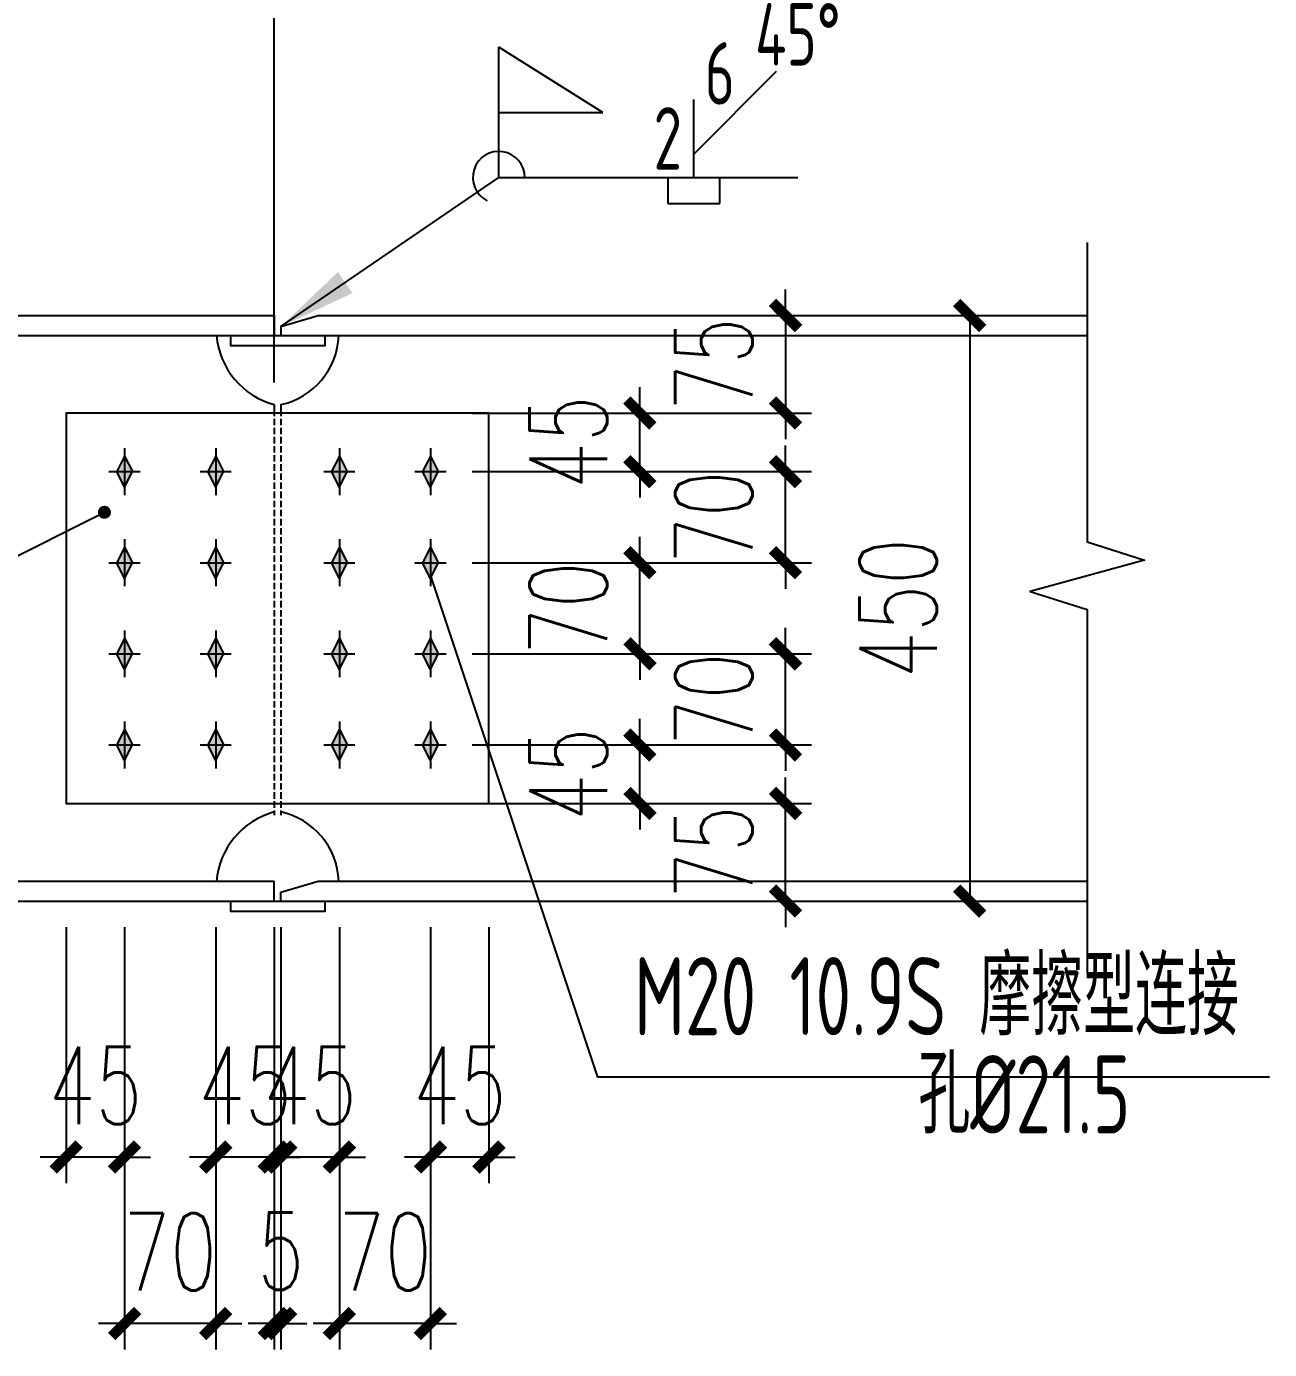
# Model space of a CAD drawing. Extents: x 177291 to 1288761, y 177638 to 322898.
# Drawn here: x 1250612 to 1255389, y 181944 to 187027 of the extents above; entities that cross this region are included whole.
import ezdxf
from ezdxf.enums import TextEntityAlignment as Align

# ---------------------------------------------------------------- set-up
doc = ezdxf.new("R2010")
doc.units = 0
doc.header["$LTSCALE"] = 1000
doc.linetypes.add('DASH', pattern=[0.35, 0.25, -0.1])
for name, color, linetype in [('AXIS', 3, 'Continuous'), ('BOLT', 251, 'Continuous'), ('GL', 150, 'Continuous'), ('GZ', 50, 'Continuous'), ('PZ', 202, 'Continuous'), ('TEXT', 7, 'Continuous'), ('WELD', 7, 'Continuous'), ('YCX', 90, 'Continuous')]:
    doc.layers.add(name, color=color, linetype=linetype)
doc.styles.add('_TCH_DIM_T3', font='SIMPLEX', dxfattribs={"width": 0.705882, "bigfont": 'GBCBIG'})
doc.styles.get("Standard").update_dxf_attribs({"font": 'gbenor.shx', "bigfont": 'gbcbig.shx'})
doc.styles.add('TSSD_Label', font='tssdeng.shx', dxfattribs={"width": 0.7, "bigfont": 'hztxt.shx'})
doc.styles.add('标准字体', font='tssdeng.shx', dxfattribs={"width": 0.7, "bigfont": 'tssdchn.shx'})
doc.dimstyles.new('TCH_100_5', dxfattribs={"dimtxt": 297.5, "dimasz": 100, "dimexe": 100, "dimexo": 100, "dimgap": 126.25, "dimtad": 1, "dimdec": 0, "dimlfac": 0.2, "dimzin": 0, "dimdsep": 46, "dimtxsty": '_TCH_DIM_T3', "dimblk": 'ARCHTICK', "dimcen": 0.09, "dimclrd": 126, "dimclre": 126, "dimclrt": 7, "dimazin": 2, "dimtfac": 1, "dimtdec": 0, "dimtix": 1, "dimtmove": 2, "dimatfit": 3, "dimfxl": 1, "dimtolj": 1, "dimtzin": 0, "dimarcsym": 0})
doc.dimstyles.new('TSSD_LEADER_STYLE_300.0', dxfattribs={"dimtxt": 0.18, "dimasz": 300, "dimexe": 0.18, "dimexo": 0.0625, "dimgap": 0.09, "dimtad": 0, "dimtih": 1, "dimtoh": 1, "dimdec": 4, "dimzin": 0, "dimdsep": 46, "dimtxsty": 'Standard', "dimcen": 0.09, "dimadec": 0, "dimazin": 0, "dimtfac": 1, "dimtdec": 4, "dimtofl": 0, "dimtmove": 0, "dimatfit": 3, "dimfxl": 1, "dimtolj": 1, "dimtzin": 0, "dimarcsym": 0})

# ---------------------------------------------------------------- blocks, each defined once
blk = doc.blocks.new('_WELD002')
at = {"color": 0, "linetype": 'ByBlock'}
for p, q in [((0.5, 1), (0, 1)), ((0.5, 0), (0.5, 1)), ((0, 0), (0.5, 0))]:
    blk.add_line(p, q, dxfattribs=at)
blk = doc.blocks.new('_WELD008')
at = {"color": 0, "linetype": 'ByBlock'}
for p, q in [((0, 0.3), (1.061, 1.361)), ((0, 0), (0, 1))]:
    blk.add_line(p, q, dxfattribs=at)
for tag, p in [('C', (1.286, 1.416)), ('B', (0.288, 0.856)), ('A', (-0.303, -0.009))]:
    blk.add_attdef(tag, text='', height=0.8, dxfattribs=at).set_placement(p, align=Align.CENTER)
blk = doc.blocks.new('_WELD001')
at = {"linetype": 'ByBlock'}
h = blk.add_hatch(color=0, dxfattribs=at)
h.paths.add_polyline_path([(0.8, 0.5), (0, 1), (0, 0.5)], flags=16)
edge = h.paths.add_edge_path()
edge.add_line((0.8, 0.5), (0, 1))
edge.add_line((0, 0.5), (0.8, 0.5))
edge.add_line((0, 0), (0, 1))
at = {"color": 0, "linetype": 'ByBlock'}
for p, q in [((0, 0), (0, 1)), ((0.8, 0.5), (0, 1)), ((0, 0.5), (0.8, 0.5))]:
    blk.add_line(p, q, dxfattribs=at)
blk = doc.blocks.new('_ArchTick')
at = {"color": 0, "linetype": 'ByBlock', "const_width": 0.4}
blk.add_lwpolyline([(-0.5, -0.5), (0.5, 0.5)], dxfattribs=at)
blk = doc.blocks.new('*D1254')
at = {"layer": 'AXIS', "color": 126, "linetype": 'ByBlock', "lineweight": -2, "transparency": 16777216}
for p, q in [((1252164.1, 183566.7), (1252164.1, 182583.3)), ((1252389.1, 183566.7), (1252389.1, 182583.3)), ((1252164.1, 182683.3), (1252064.1, 182683.3)), ((1252389.1, 182683.3), (1252164.1, 182683.3)), ((1252389.1, 182683.3), (1252489.1, 182683.3))]:
    blk.add_line(p, q, dxfattribs=at)
at = {"layer": 'Defpoints', "color": 0, "linetype": 'ByBlock', "transparency": 16777216}
for p in [(1252164.1, 183666.7), (1252389.1, 183666.7), (1252164.1, 182683.3)]:
    blk.add_point(p, dxfattribs=at)
at = {"layer": 'AXIS', "color": 126, "linetype": 'ByBlock', "lineweight": -2, "transparency": 16777216, "xscale": 100, "yscale": 100, "zscale": 100}
blk.add_blockref('_ArchTick', (1252164.1, 182683.3), dxfattribs=at)
at = {"layer": 'AXIS', "color": 126, "linetype": 'ByBlock', "lineweight": -2, "transparency": 16777216, "xscale": 100, "yscale": 100, "zscale": 100, "rotation": 180}
blk.add_blockref('_ArchTick', (1252389.1, 182683.3), dxfattribs=at)
at = {"layer": 'AXIS', "color": 7, "linetype": 'ByBlock', "transparency": 16777216, "insert": (1252276.6, 182958.3), "char_height": 297.5, "attachment_point": 5, "style": '_TCH_DIM_T3'}
blk.add_mtext('\\A1;45', dxfattribs=at)
blk = doc.blocks.new('*D1255')
at = {"layer": 'AXIS', "color": 126, "linetype": 'ByBlock', "lineweight": -2, "transparency": 16777216}
for p, q in [((1251814.1, 183566.7), (1251814.1, 181943.6)), ((1252164.1, 183566.7), (1252164.1, 181943.6)), ((1251814.1, 182043.6), (1251714.1, 182043.6)), ((1252164.1, 182043.6), (1251814.1, 182043.6)), ((1252164.1, 182043.6), (1252264.1, 182043.6))]:
    blk.add_line(p, q, dxfattribs=at)
at = {"layer": 'Defpoints', "color": 0, "linetype": 'ByBlock', "transparency": 16777216}
for p in [(1251814.1, 183666.7), (1252164.1, 183666.7), (1251814.1, 182043.6)]:
    blk.add_point(p, dxfattribs=at)
at = {"layer": 'AXIS', "color": 126, "linetype": 'ByBlock', "lineweight": -2, "transparency": 16777216, "xscale": 100, "yscale": 100, "zscale": 100}
blk.add_blockref('_ArchTick', (1251814.1, 182043.6), dxfattribs=at)
at = {"layer": 'AXIS', "color": 126, "linetype": 'ByBlock', "lineweight": -2, "transparency": 16777216, "xscale": 100, "yscale": 100, "zscale": 100, "rotation": 180}
blk.add_blockref('_ArchTick', (1252164.1, 182043.6), dxfattribs=at)
at = {"layer": 'AXIS', "color": 7, "linetype": 'ByBlock', "transparency": 16777216, "insert": (1251989.1, 182318.6), "char_height": 297.5, "attachment_point": 5, "style": '_TCH_DIM_T3'}
blk.add_mtext('\\A1;70', dxfattribs=at)
blk = doc.blocks.new('*D1256')
at = {"layer": 'AXIS', "color": 126, "linetype": 'ByBlock', "lineweight": -2, "transparency": 16777216}
for p, q in [((1251589.1, 183566.7), (1251589.1, 182583.3)), ((1251814.1, 183566.7), (1251814.1, 182583.3)), ((1251589.1, 182683.3), (1251489.1, 182683.3)), ((1251814.1, 182683.3), (1251589.1, 182683.3)), ((1251814.1, 182683.3), (1251914.1, 182683.3))]:
    blk.add_line(p, q, dxfattribs=at)
at = {"layer": 'Defpoints', "color": 0, "linetype": 'ByBlock', "transparency": 16777216}
for p in [(1251589.1, 183666.7), (1251814.1, 183666.7), (1251589.1, 182683.3)]:
    blk.add_point(p, dxfattribs=at)
at = {"layer": 'AXIS', "color": 126, "linetype": 'ByBlock', "lineweight": -2, "transparency": 16777216, "xscale": 100, "yscale": 100, "zscale": 100}
blk.add_blockref('_ArchTick', (1251589.1, 182683.3), dxfattribs=at)
at = {"layer": 'AXIS', "color": 126, "linetype": 'ByBlock', "lineweight": -2, "transparency": 16777216, "xscale": 100, "yscale": 100, "zscale": 100, "rotation": 180}
blk.add_blockref('_ArchTick', (1251814.1, 182683.3), dxfattribs=at)
at = {"layer": 'AXIS', "color": 7, "linetype": 'ByBlock', "transparency": 16777216, "insert": (1251701.6, 182958.3), "char_height": 297.5, "attachment_point": 5, "style": '_TCH_DIM_T3'}
blk.add_mtext('\\A1;45', dxfattribs=at)
blk = doc.blocks.new('*D1257')
at = {"layer": 'AXIS', "color": 126, "linetype": 'ByBlock', "lineweight": -2, "transparency": 16777216}
for p, q in [((1251563.9, 183566.7), (1251563.9, 181943.6)), ((1251589.1, 183566.7), (1251589.1, 181943.6)), ((1251563.9, 182043.6), (1251463.9, 182043.6)), ((1251589.1, 182043.6), (1251563.9, 182043.6)), ((1251589.1, 182043.6), (1251689.1, 182043.6))]:
    blk.add_line(p, q, dxfattribs=at)
at = {"layer": 'Defpoints', "color": 0, "linetype": 'ByBlock', "transparency": 16777216}
for p in [(1251563.9, 183666.7), (1251589.1, 183666.7), (1251563.9, 182043.6)]:
    blk.add_point(p, dxfattribs=at)
at = {"layer": 'AXIS', "color": 126, "linetype": 'ByBlock', "lineweight": -2, "transparency": 16777216, "xscale": 100, "yscale": 100, "zscale": 100}
blk.add_blockref('_ArchTick', (1251563.9, 182043.6), dxfattribs=at)
at = {"layer": 'AXIS', "color": 126, "linetype": 'ByBlock', "lineweight": -2, "transparency": 16777216, "xscale": 100, "yscale": 100, "zscale": 100, "rotation": 180}
blk.add_blockref('_ArchTick', (1251589.1, 182043.6), dxfattribs=at)
at = {"layer": 'AXIS', "color": 7, "linetype": 'ByBlock', "transparency": 16777216, "insert": (1251589.1, 182321.5), "char_height": 297.5, "attachment_point": 5, "style": '_TCH_DIM_T3'}
blk.add_mtext('\\A1;5', dxfattribs=at)
blk = doc.blocks.new('*D1258')
at = {"layer": 'AXIS', "color": 126, "linetype": 'ByBlock', "lineweight": -2, "transparency": 16777216}
for p, q in [((1251338.9, 183566.7), (1251338.9, 182583.3)), ((1251563.9, 183566.7), (1251563.9, 182583.3)), ((1251338.9, 182683.3), (1251238.9, 182683.3)), ((1251563.9, 182683.3), (1251338.9, 182683.3)), ((1251563.9, 182683.3), (1251663.9, 182683.3))]:
    blk.add_line(p, q, dxfattribs=at)
at = {"layer": 'Defpoints', "color": 0, "linetype": 'ByBlock', "transparency": 16777216}
for p in [(1251338.9, 183666.7), (1251563.9, 183666.7), (1251338.9, 182683.3)]:
    blk.add_point(p, dxfattribs=at)
at = {"layer": 'AXIS', "color": 126, "linetype": 'ByBlock', "lineweight": -2, "transparency": 16777216, "xscale": 100, "yscale": 100, "zscale": 100}
blk.add_blockref('_ArchTick', (1251338.9, 182683.3), dxfattribs=at)
at = {"layer": 'AXIS', "color": 126, "linetype": 'ByBlock', "lineweight": -2, "transparency": 16777216, "xscale": 100, "yscale": 100, "zscale": 100, "rotation": 180}
blk.add_blockref('_ArchTick', (1251563.9, 182683.3), dxfattribs=at)
at = {"layer": 'AXIS', "color": 7, "linetype": 'ByBlock', "transparency": 16777216, "insert": (1251451.4, 182958.3), "char_height": 297.5, "attachment_point": 5, "style": '_TCH_DIM_T3'}
blk.add_mtext('\\A1;45', dxfattribs=at)
blk = doc.blocks.new('*D1259')
at = {"layer": 'AXIS', "color": 126, "linetype": 'ByBlock', "lineweight": -2, "transparency": 16777216}
for p, q in [((1250988.9, 183566.7), (1250988.9, 181943.6)), ((1251338.9, 183566.7), (1251338.9, 181943.6)), ((1250988.9, 182043.6), (1250888.9, 182043.6)), ((1251338.9, 182043.6), (1250988.9, 182043.6)), ((1251338.9, 182043.6), (1251438.9, 182043.6))]:
    blk.add_line(p, q, dxfattribs=at)
at = {"layer": 'Defpoints', "color": 0, "linetype": 'ByBlock', "transparency": 16777216}
for p in [(1250988.9, 183666.7), (1251338.9, 183666.7), (1250988.9, 182043.6)]:
    blk.add_point(p, dxfattribs=at)
at = {"layer": 'AXIS', "color": 126, "linetype": 'ByBlock', "lineweight": -2, "transparency": 16777216, "xscale": 100, "yscale": 100, "zscale": 100}
blk.add_blockref('_ArchTick', (1250988.9, 182043.6), dxfattribs=at)
at = {"layer": 'AXIS', "color": 126, "linetype": 'ByBlock', "lineweight": -2, "transparency": 16777216, "xscale": 100, "yscale": 100, "zscale": 100, "rotation": 180}
blk.add_blockref('_ArchTick', (1251338.9, 182043.6), dxfattribs=at)
at = {"layer": 'AXIS', "color": 7, "linetype": 'ByBlock', "transparency": 16777216, "insert": (1251163.9, 182318.6), "char_height": 297.5, "attachment_point": 5, "style": '_TCH_DIM_T3'}
blk.add_mtext('\\A1;70', dxfattribs=at)
blk = doc.blocks.new('*D1260')
at = {"layer": 'AXIS', "color": 126, "linetype": 'ByBlock', "lineweight": -2, "transparency": 16777216}
for p, q in [((1250763.9, 183566.7), (1250763.9, 182583.3)), ((1250988.9, 183566.7), (1250988.9, 182583.3)), ((1250763.9, 182683.3), (1250663.9, 182683.3)), ((1250988.9, 182683.3), (1250763.9, 182683.3)), ((1250988.9, 182683.3), (1251088.9, 182683.3))]:
    blk.add_line(p, q, dxfattribs=at)
at = {"layer": 'Defpoints', "color": 0, "linetype": 'ByBlock', "transparency": 16777216}
for p in [(1250763.9, 183666.7), (1250988.9, 183666.7), (1250763.9, 182683.3)]:
    blk.add_point(p, dxfattribs=at)
at = {"layer": 'AXIS', "color": 126, "linetype": 'ByBlock', "lineweight": -2, "transparency": 16777216, "xscale": 100, "yscale": 100, "zscale": 100}
blk.add_blockref('_ArchTick', (1250763.9, 182683.3), dxfattribs=at)
at = {"layer": 'AXIS', "color": 126, "linetype": 'ByBlock', "lineweight": -2, "transparency": 16777216, "xscale": 100, "yscale": 100, "zscale": 100, "rotation": 180}
blk.add_blockref('_ArchTick', (1250988.9, 182683.3), dxfattribs=at)
at = {"layer": 'AXIS', "color": 7, "linetype": 'ByBlock', "transparency": 16777216, "insert": (1250876.4, 182958.3), "char_height": 297.5, "attachment_point": 5, "style": '_TCH_DIM_T3'}
blk.add_mtext('\\A1;45', dxfattribs=at)
blk = doc.blocks.new('*D1261')
at = {"layer": 'AXIS', "color": 126, "linetype": 'ByBlock', "lineweight": -2, "transparency": 16777216}
for p, q in [((1248563.9, 186420.1), (1248563.9, 187391.8)), ((1251563.9, 185659.7), (1251563.9, 187391.8)), ((1251563.9, 187291.8), (1248563.9, 187291.8))]:
    blk.add_line(p, q, dxfattribs=at)
at = {"layer": 'Defpoints', "color": 0, "linetype": 'ByBlock', "transparency": 16777216}
for p in [(1248563.9, 187291.8), (1248563.9, 186320.1), (1251563.9, 185559.7)]:
    blk.add_point(p, dxfattribs=at)
at = {"layer": 'AXIS', "color": 126, "linetype": 'ByBlock', "lineweight": -2, "transparency": 16777216, "xscale": 100, "yscale": 100, "zscale": 100, "rotation": 180}
blk.add_blockref('_ArchTick', (1248563.9, 187291.8), dxfattribs=at)
at = {"layer": 'AXIS', "color": 126, "linetype": 'ByBlock', "lineweight": -2, "transparency": 16777216, "xscale": 100, "yscale": 100, "zscale": 100}
blk.add_blockref('_ArchTick', (1251563.9, 187291.8), dxfattribs=at)
at = {"layer": 'AXIS', "color": 7, "linetype": 'ByBlock', "transparency": 16777216, "insert": (1250063.9, 187566.8), "char_height": 297.5, "attachment_point": 5, "style": '_TCH_DIM_T3'}
blk.add_mtext('\\A1;600', dxfattribs=at)
blk = doc.blocks.new('*D1265')
at = {"layer": 'AXIS', "color": 126, "linetype": 'ByBlock', "lineweight": -2, "transparency": 16777216}
for p, q in [((1252892.9, 185916.7), (1254336.3, 185916.7)), ((1254236.3, 185916.7), (1254236.3, 183666.7)), ((1252892.9, 183666.7), (1254336.3, 183666.7))]:
    blk.add_line(p, q, dxfattribs=at)
at = {"layer": 'Defpoints', "color": 0, "linetype": 'ByBlock', "transparency": 16777216}
for p in [(1252792.9, 185916.7), (1252792.9, 183666.7), (1254236.3, 183666.7)]:
    blk.add_point(p, dxfattribs=at)
at = {"layer": 'AXIS', "color": 126, "linetype": 'ByBlock', "lineweight": -2, "transparency": 16777216, "xscale": 100, "yscale": 100, "zscale": 100}
for p, rotation in [((1254236.3, 185916.7), 90), ((1254236.3, 183666.7), 270)]:
    blk.add_blockref('_ArchTick', p, dxfattribs=dict(at, rotation=rotation))
at = {"layer": 'AXIS', "color": 7, "linetype": 'ByBlock', "transparency": 16777216, "insert": (1253961.3, 184791.7), "char_height": 297.5, "attachment_point": 5, "rotation": 90, "style": '_TCH_DIM_T3'}
blk.add_mtext('\\A1;450', dxfattribs=at)
blk = doc.blocks.new('*D1266')
at = {"layer": 'AXIS', "color": 126, "linetype": 'ByBlock', "lineweight": -2, "transparency": 16777216}
for p, q in [((1252969, 184266.7), (1252969, 184366.7)), ((1252324.1, 184266.7), (1253069, 184266.7)), ((1252969, 184041.7), (1252969, 184266.7)), ((1252297.3, 184041.7), (1253069, 184041.7)), ((1252969, 184041.7), (1252969, 183941.7))]:
    blk.add_line(p, q, dxfattribs=at)
at = {"layer": 'Defpoints', "color": 0, "linetype": 'ByBlock', "transparency": 16777216}
for p in [(1252224.1, 184266.7), (1252969, 184266.7), (1252197.3, 184041.7)]:
    blk.add_point(p, dxfattribs=at)
at = {"layer": 'AXIS', "color": 126, "linetype": 'ByBlock', "lineweight": -2, "transparency": 16777216, "xscale": 100, "yscale": 100, "zscale": 100}
for p, rotation in [((1252969, 184266.7), 270), ((1252969, 184041.7), 90)]:
    blk.add_blockref('_ArchTick', p, dxfattribs=dict(at, rotation=rotation))
at = {"layer": 'AXIS', "color": 7, "linetype": 'ByBlock', "transparency": 16777216, "insert": (1252694, 184154.2), "char_height": 297.5, "attachment_point": 5, "rotation": 90, "style": '_TCH_DIM_T3'}
blk.add_mtext('\\A1;45', dxfattribs=at)
blk = doc.blocks.new('*D1267')
at = {"layer": 'AXIS', "color": 126, "linetype": 'ByBlock', "lineweight": -2, "transparency": 16777216}
for p, q in [((1253528.6, 184616.7), (1253528.6, 184716.7)), ((1252324.1, 184616.7), (1253628.6, 184616.7)), ((1253528.6, 184266.7), (1253528.6, 184616.7)), ((1252324.1, 184266.7), (1253628.6, 184266.7)), ((1253528.6, 184266.7), (1253528.6, 184166.7))]:
    blk.add_line(p, q, dxfattribs=at)
at = {"layer": 'Defpoints', "color": 0, "linetype": 'ByBlock', "transparency": 16777216}
for p in [(1252224.1, 184616.7), (1253528.6, 184616.7), (1252224.1, 184266.7)]:
    blk.add_point(p, dxfattribs=at)
at = {"layer": 'AXIS', "color": 126, "linetype": 'ByBlock', "lineweight": -2, "transparency": 16777216, "xscale": 100, "yscale": 100, "zscale": 100}
for p, rotation in [((1253528.6, 184616.7), 270), ((1253528.6, 184266.7), 90)]:
    blk.add_blockref('_ArchTick', p, dxfattribs=dict(at, rotation=rotation))
at = {"layer": 'AXIS', "color": 7, "linetype": 'ByBlock', "transparency": 16777216, "insert": (1253253.6, 184441.7), "char_height": 297.5, "attachment_point": 5, "rotation": 90, "style": '_TCH_DIM_T3'}
blk.add_mtext('\\A1;70', dxfattribs=at)
blk = doc.blocks.new('*D1268')
at = {"layer": 'AXIS', "color": 126, "linetype": 'ByBlock', "lineweight": -2, "transparency": 16777216}
for p, q in [((1252969, 184966.7), (1252969, 185066.7)), ((1252324.1, 184966.7), (1253069, 184966.7)), ((1252969, 184616.7), (1252969, 184966.7)), ((1252324.1, 184616.7), (1253069, 184616.7)), ((1252969, 184616.7), (1252969, 184516.7))]:
    blk.add_line(p, q, dxfattribs=at)
at = {"layer": 'Defpoints', "color": 0, "linetype": 'ByBlock', "transparency": 16777216}
for p in [(1252224.1, 184966.7), (1252969, 184966.7), (1252224.1, 184616.7)]:
    blk.add_point(p, dxfattribs=at)
at = {"layer": 'AXIS', "color": 126, "linetype": 'ByBlock', "lineweight": -2, "transparency": 16777216, "xscale": 100, "yscale": 100, "zscale": 100}
for p, rotation in [((1252969, 184966.7), 270), ((1252969, 184616.7), 90)]:
    blk.add_blockref('_ArchTick', p, dxfattribs=dict(at, rotation=rotation))
at = {"layer": 'AXIS', "color": 7, "linetype": 'ByBlock', "transparency": 16777216, "insert": (1252694, 184791.7), "char_height": 297.5, "attachment_point": 5, "rotation": 90, "style": '_TCH_DIM_T3'}
blk.add_mtext('\\A1;70', dxfattribs=at)
blk = doc.blocks.new('*D1269')
at = {"layer": 'AXIS', "color": 126, "linetype": 'ByBlock', "lineweight": -2, "transparency": 16777216}
for p, q in [((1253528.6, 185316.7), (1253528.6, 185416.7)), ((1252324.1, 185316.7), (1253628.6, 185316.7)), ((1253528.6, 184966.7), (1253528.6, 185316.7)), ((1252324.1, 184966.7), (1253628.6, 184966.7)), ((1253528.6, 184966.7), (1253528.6, 184866.7))]:
    blk.add_line(p, q, dxfattribs=at)
at = {"layer": 'Defpoints', "color": 0, "linetype": 'ByBlock', "transparency": 16777216}
for p in [(1252224.1, 185316.7), (1253528.6, 185316.7), (1252224.1, 184966.7)]:
    blk.add_point(p, dxfattribs=at)
at = {"layer": 'AXIS', "color": 126, "linetype": 'ByBlock', "lineweight": -2, "transparency": 16777216, "xscale": 100, "yscale": 100, "zscale": 100}
for p, rotation in [((1253528.6, 185316.7), 270), ((1253528.6, 184966.7), 90)]:
    blk.add_blockref('_ArchTick', p, dxfattribs=dict(at, rotation=rotation))
at = {"layer": 'AXIS', "color": 7, "linetype": 'ByBlock', "transparency": 16777216, "insert": (1253253.6, 185141.7), "char_height": 297.5, "attachment_point": 5, "rotation": 90, "style": '_TCH_DIM_T3'}
blk.add_mtext('\\A1;70', dxfattribs=at)
blk = doc.blocks.new('*D1270')
at = {"layer": 'AXIS', "color": 126, "linetype": 'ByBlock', "lineweight": -2, "transparency": 16777216}
for p, q in [((1252969, 185541.7), (1252969, 185641.7)), ((1252324.1, 185541.7), (1253069, 185541.7)), ((1252969, 185316.7), (1252969, 185541.7)), ((1252324.1, 185316.7), (1253069, 185316.7)), ((1252969, 185316.7), (1252969, 185216.7))]:
    blk.add_line(p, q, dxfattribs=at)
at = {"layer": 'Defpoints', "color": 0, "linetype": 'ByBlock', "transparency": 16777216}
for p in [(1252224.1, 185541.7), (1252969, 185541.7), (1252224.1, 185316.7)]:
    blk.add_point(p, dxfattribs=at)
at = {"layer": 'AXIS', "color": 126, "linetype": 'ByBlock', "lineweight": -2, "transparency": 16777216, "xscale": 100, "yscale": 100, "zscale": 100}
for p, rotation in [((1252969, 185541.7), 270), ((1252969, 185316.7), 90)]:
    blk.add_blockref('_ArchTick', p, dxfattribs=dict(at, rotation=rotation))
at = {"layer": 'AXIS', "color": 7, "linetype": 'ByBlock', "transparency": 16777216, "insert": (1252694, 185429.2), "char_height": 297.5, "attachment_point": 5, "rotation": 90, "style": '_TCH_DIM_T3'}
blk.add_mtext('\\A1;45', dxfattribs=at)
blk = doc.blocks.new('*D1271')
at = {"layer": 'AXIS', "color": 126, "linetype": 'ByBlock', "lineweight": -2, "transparency": 16777216}
for p, q in [((1253528.6, 185916.7), (1253528.6, 186016.7)), ((1252324.1, 185916.7), (1253628.6, 185916.7)), ((1253528.6, 185916.7), (1253528.6, 185541.7)), ((1252324.1, 185541.7), (1253628.6, 185541.7)), ((1253528.6, 185541.7), (1253528.6, 185441.7))]:
    blk.add_line(p, q, dxfattribs=at)
at = {"layer": 'Defpoints', "color": 0, "linetype": 'ByBlock', "transparency": 16777216}
for p in [(1252224.1, 185916.7), (1252224.1, 185541.7), (1253528.6, 185541.7)]:
    blk.add_point(p, dxfattribs=at)
at = {"layer": 'AXIS', "color": 126, "linetype": 'ByBlock', "lineweight": -2, "transparency": 16777216, "xscale": 100, "yscale": 100, "zscale": 100}
for p, rotation in [((1253528.6, 185916.7), 270), ((1253528.6, 185541.7), 90)]:
    blk.add_blockref('_ArchTick', p, dxfattribs=dict(at, rotation=rotation))
at = {"layer": 'AXIS', "color": 7, "linetype": 'ByBlock', "transparency": 16777216, "insert": (1253253.6, 185729.2), "char_height": 297.5, "attachment_point": 5, "rotation": 90, "style": '_TCH_DIM_T3'}
blk.add_mtext('\\A1;75', dxfattribs=at)
blk = doc.blocks.new('*D1272')
at = {"layer": 'AXIS', "color": 126, "linetype": 'ByBlock', "lineweight": -2, "transparency": 16777216}
for p, q in [((1253528.6, 184041.7), (1253528.6, 184141.7)), ((1252324.1, 184041.7), (1253628.6, 184041.7)), ((1253528.6, 183666.7), (1253528.6, 184041.7)), ((1252324.1, 183666.7), (1253628.6, 183666.7)), ((1253528.6, 183666.7), (1253528.6, 183566.7))]:
    blk.add_line(p, q, dxfattribs=at)
at = {"layer": 'Defpoints', "color": 0, "linetype": 'ByBlock', "transparency": 16777216}
for p in [(1252224.1, 184041.7), (1253528.6, 184041.7), (1252224.1, 183666.7)]:
    blk.add_point(p, dxfattribs=at)
at = {"layer": 'AXIS', "color": 126, "linetype": 'ByBlock', "lineweight": -2, "transparency": 16777216, "xscale": 100, "yscale": 100, "zscale": 100}
for p, rotation in [((1253528.6, 184041.7), 270), ((1253528.6, 183666.7), 90)]:
    blk.add_blockref('_ArchTick', p, dxfattribs=dict(at, rotation=rotation))
at = {"layer": 'AXIS', "color": 7, "linetype": 'ByBlock', "transparency": 16777216, "insert": (1253253.6, 183854.2), "char_height": 297.5, "attachment_point": 5, "rotation": 90, "style": '_TCH_DIM_T3'}
blk.add_mtext('\\A1;75', dxfattribs=at)

msp = doc.modelspace()

# ---------------------------------------------------------------- hatches: boundary and pattern name
at = {"layer": 'BOLT'}
for points in [[(1250988.88, 185376.68), (1250958.88, 185316.68), (1250988.88, 185256.68), (1251018.88, 185316.68)], [(1251338.88, 185376.68), (1251308.88, 185316.68), (1251338.88, 185256.68), (1251368.88, 185316.68)], [(1251814.05, 185376.68), (1251784.05, 185316.68), (1251814.05, 185256.68), (1251844.05, 185316.68)], [(1252164.05, 185376.68), (1252134.05, 185316.68), (1252164.05, 185256.68), (1252194.05, 185316.68)], [(1250988.88, 185026.68), (1250958.88, 184966.68), (1250988.88, 184906.68), (1251018.88, 184966.68)], [(1251338.88, 185026.68), (1251308.88, 184966.68), (1251338.88, 184906.68), (1251368.88, 184966.68)], [(1251814.05, 185026.68), (1251784.05, 184966.68), (1251814.05, 184906.68), (1251844.05, 184966.68)], [(1252164.05, 185026.68), (1252134.05, 184966.68), (1252164.05, 184906.68), (1252194.05, 184966.68)], [(1250988.88, 184676.68), (1250958.88, 184616.68), (1250988.88, 184556.68), (1251018.88, 184616.68)], [(1251338.88, 184676.68), (1251308.88, 184616.68), (1251338.88, 184556.68), (1251368.88, 184616.68)], [(1251814.05, 184676.68), (1251784.05, 184616.68), (1251814.05, 184556.68), (1251844.05, 184616.68)], [(1252164.05, 184676.68), (1252134.05, 184616.68), (1252164.05, 184556.68), (1252194.05, 184616.68)], [(1250988.88, 184326.68), (1250958.88, 184266.68), (1250988.88, 184206.68), (1251018.88, 184266.68)], [(1251338.88, 184326.68), (1251308.88, 184266.68), (1251338.88, 184206.68), (1251368.88, 184266.68)], [(1251814.05, 184326.68), (1251784.05, 184266.68), (1251814.05, 184206.68), (1251844.05, 184266.68)], [(1252164.05, 184326.68), (1252134.05, 184266.68), (1252164.05, 184206.68), (1252194.05, 184266.68)]]:
    msp.add_hatch(color=256, dxfattribs=at).paths.add_polyline_path(points)

# ---------------------------------------------------------------- linework, layer by layer
for p, q in [((1250988.88, 185406.68), (1250988.88, 185226.68)), ((1251338.88, 185406.68), (1251338.88, 185226.68)), ((1251814.05, 185406.68), (1251814.05, 185226.68)), ((1252164.05, 185406.68), (1252164.05, 185226.68)), ((1250988.88, 185376.68), (1250958.88, 185316.68)), ((1250988.88, 185376.68), (1251018.88, 185316.68)), ((1251338.88, 185376.68), (1251308.88, 185316.68)), ((1251338.88, 185376.68), (1251368.88, 185316.68)), ((1251814.05, 185376.68), (1251784.05, 185316.68)), ((1251814.05, 185376.68), (1251844.05, 185316.68)), ((1252164.05, 185376.68), (1252134.05, 185316.68)), ((1252164.05, 185376.68), (1252194.05, 185316.68)), ((1250928.88, 185316.68), (1251048.88, 185316.68)), ((1250988.88, 185256.68), (1250958.88, 185316.68)), ((1250988.88, 185256.68), (1251018.88, 185316.68)), ((1251278.88, 185316.68), (1251398.88, 185316.68)), ((1251338.88, 185256.68), (1251308.88, 185316.68)), ((1251338.88, 185256.68), (1251368.88, 185316.68)), ((1251754.05, 185316.68), (1251874.05, 185316.68)), ((1251814.05, 185256.68), (1251784.05, 185316.68)), ((1251814.05, 185256.68), (1251844.05, 185316.68)), ((1252104.05, 185316.68), (1252224.05, 185316.68)), ((1252164.05, 185256.68), (1252134.05, 185316.68)), ((1252164.05, 185256.68), (1252194.05, 185316.68)), ((1250988.88, 185056.68), (1250988.88, 184876.68)), ((1251338.88, 185056.68), (1251338.88, 184876.68)), ((1251814.05, 185056.68), (1251814.05, 184876.68)), ((1252164.05, 185056.68), (1252164.05, 184876.68)), ((1250988.88, 185026.68), (1250958.88, 184966.68)), ((1250988.88, 185026.68), (1251018.88, 184966.68)), ((1251338.88, 185026.68), (1251308.88, 184966.68)), ((1251338.88, 185026.68), (1251368.88, 184966.68)), ((1251814.05, 185026.68), (1251784.05, 184966.68)), ((1251814.05, 185026.68), (1251844.05, 184966.68)), ((1252164.05, 185026.68), (1252134.05, 184966.68)), ((1252164.05, 185026.68), (1252194.05, 184966.68)), ((1250928.88, 184966.68), (1251048.88, 184966.68)), ((1250988.88, 184906.68), (1250958.88, 184966.68)), ((1250988.88, 184906.68), (1251018.88, 184966.68)), ((1251278.88, 184966.68), (1251398.88, 184966.68)), ((1251338.88, 184906.68), (1251308.88, 184966.68)), ((1251338.88, 184906.68), (1251368.88, 184966.68)), ((1251754.05, 184966.68), (1251874.05, 184966.68)), ((1251814.05, 184906.68), (1251784.05, 184966.68)), ((1251814.05, 184906.68), (1251844.05, 184966.68)), ((1252104.05, 184966.68), (1252224.05, 184966.68)), ((1252164.05, 184906.68), (1252134.05, 184966.68)), ((1252164.05, 184906.68), (1252194.05, 184966.68)), ((1250988.88, 184706.68), (1250988.88, 184526.68)), ((1251338.88, 184706.68), (1251338.88, 184526.68)), ((1251814.05, 184706.68), (1251814.05, 184526.68)), ((1252164.05, 184706.68), (1252164.05, 184526.68)), ((1250988.88, 184676.68), (1250958.88, 184616.68)), ((1250988.88, 184676.68), (1251018.88, 184616.68)), ((1251338.88, 184676.68), (1251308.88, 184616.68)), ((1251338.88, 184676.68), (1251368.88, 184616.68)), ((1251814.05, 184676.68), (1251784.05, 184616.68)), ((1251814.05, 184676.68), (1251844.05, 184616.68)), ((1252164.05, 184676.68), (1252134.05, 184616.68)), ((1252164.05, 184676.68), (1252194.05, 184616.68)), ((1250928.88, 184616.68), (1251048.88, 184616.68)), ((1250988.88, 184556.68), (1250958.88, 184616.68)), ((1250988.88, 184556.68), (1251018.88, 184616.68)), ((1251278.88, 184616.68), (1251398.88, 184616.68)), ((1251338.88, 184556.68), (1251308.88, 184616.68)), ((1251338.88, 184556.68), (1251368.88, 184616.68)), ((1251754.05, 184616.68), (1251874.05, 184616.68)), ((1251814.05, 184556.68), (1251784.05, 184616.68)), ((1251814.05, 184556.68), (1251844.05, 184616.68)), ((1252104.05, 184616.68), (1252224.05, 184616.68)), ((1252164.05, 184556.68), (1252134.05, 184616.68)), ((1252164.05, 184556.68), (1252194.05, 184616.68)), ((1250988.88, 184356.68), (1250988.88, 184176.68)), ((1251338.88, 184356.68), (1251338.88, 184176.68)), ((1251814.05, 184356.68), (1251814.05, 184176.68)), ((1252164.05, 184356.68), (1252164.05, 184176.68)), ((1250988.88, 184326.68), (1250958.88, 184266.68)), ((1250988.88, 184326.68), (1251018.88, 184266.68)), ((1251338.88, 184326.68), (1251308.88, 184266.68)), ((1251338.88, 184326.68), (1251368.88, 184266.68)), ((1251814.05, 184326.68), (1251784.05, 184266.68)), ((1251814.05, 184326.68), (1251844.05, 184266.68)), ((1252164.05, 184326.68), (1252134.05, 184266.68)), ((1252164.05, 184326.68), (1252194.05, 184266.68)), ((1250928.88, 184266.68), (1251048.88, 184266.68)), ((1250988.88, 184206.68), (1250958.88, 184266.68)), ((1250988.88, 184206.68), (1251018.88, 184266.68)), ((1251278.88, 184266.68), (1251398.88, 184266.68)), ((1251338.88, 184206.68), (1251308.88, 184266.68)), ((1251338.88, 184206.68), (1251368.88, 184266.68)), ((1251754.05, 184266.68), (1251874.05, 184266.68)), ((1251814.05, 184206.68), (1251784.05, 184266.68)), ((1251814.05, 184206.68), (1251844.05, 184266.68)), ((1252104.05, 184266.68), (1252224.05, 184266.68)), ((1252164.05, 184206.68), (1252134.05, 184266.68)), ((1252164.05, 184206.68), (1252194.05, 184266.68))]:
    msp.add_line(p, q, dxfattribs=at)
at = {"layer": 'GL'}
for p, q in [((1251588.88, 185873.79), (1251733.28, 185916.68)), ((1251733.28, 185916.68), (1254688.15, 185916.68)), ((1251588.88, 185873.79), (1251588.88, 185840.01)), ((1251588.88, 185840.01), (1254688.15, 185840.01)), ((1251589.05, 185574.22), (1251589.05, 185555.06)), ((1251588.88, 183700.45), (1251733.28, 183743.34)), ((1251733.28, 183743.34), (1254688.15, 183743.34)), ((1251588.88, 183666.68), (1251588.88, 183700.45)), ((1251588.88, 183666.68), (1254688.15, 183666.68))]:
    msp.add_line(p, q, dxfattribs=at)
msp.add_lwpolyline([(1254688.15, 186196.68), (1254688.15, 185046.68), (1254908.15, 184976.68), (1254468.15, 184856.68), (1254688.15, 184786.68), (1254688.15, 183386.68)], dxfattribs=at)
for points in [[(1251758.69, 185840.01), (1251758.69, 185800.01), (1251397.21, 185800.01), (1251397.21, 185840.01)], [(1251758.69, 183666.68), (1251758.69, 183626.68), (1251397.21, 183626.68), (1251397.21, 183666.68)]]:
    msp.add_lwpolyline(points, close=True, dxfattribs=at)
for centre, start, end in [((1251529.89, 185850.39), 282.05644, 357.89418), ((1251529.89, 183732.97), 2.10582, 77.94356)]:
    msp.add_arc(centre, 282.39, start, end, dxfattribs=at)
at = {"layer": 'GZ'}
for p, q in [((1245563.88, 185916.68), (1251563.88, 185916.68)), ((1251563.88, 185916.68), (1251563.88, 185840.01)), ((1245563.88, 185840.01), (1251563.88, 185840.01)), ((1251563.88, 185574.22), (1251563.88, 185555.06)), ((1249213.88, 183743.34), (1251563.88, 183743.34)), ((1251563.88, 183666.68), (1251563.88, 183743.34)), ((1249213.88, 183666.68), (1251563.88, 183666.68))]:
    msp.add_line(p, q, dxfattribs=at)
at = {"layer": 'GZ', "linetype": 'DASH', "ltscale": 0.1}
msp.add_line((1251563.88, 185555.06), (1251563.88, 183997.26), dxfattribs=at)
at = {"layer": 'GZ', "color": 5, "linetype": 'DASH', "ltscale": 0.1}
msp.add_line((1251589.05, 185555.06), (1251589.05, 183997.26), dxfattribs=at)
at = {"layer": 'GZ'}
for centre, start, end in [((1251642.99, 185865.92), 184.91868, 254.82598), ((1251642.99, 183717.43), 105.17402, 175.08132)]:
    msp.add_arc(centre, 302.24, start, end, dxfattribs=at)
at = {"layer": 'PZ'}
msp.add_lwpolyline([(1252389.05, 185541.68), (1250763.88, 185541.68), (1250763.88, 184041.68), (1252389.05, 184041.68)], close=True, dxfattribs=at)
at = {"layer": 'WELD'}
msp.add_line((1252426.95, 186447.06), (1253576.05, 186447.06), dxfattribs=at)
msp.add_arc((1252426.95, 186447.06), 100, 0, 243.38057, dxfattribs=at)
at = {"layer": 'YCX'}
for p, q in [((1250393.02, 184901.21), (1250911.25, 185160.45)), ((1252164.05, 184916.68), (1252806.73, 182989.71)), ((1255388.64, 182989.71), (1252806.73, 182989.71))]:
    msp.add_line(p, q, dxfattribs=at)
at = {"layer": 'YCX', "const_width": 25}
msp.add_lwpolyline([(1250923.75, 185160.45, -1), (1250898.75, 185160.45, -1)], format="xyb", close=True, dxfattribs=at)

# ---------------------------------------------------------------- block references
at = {"layer": 'WELD'}
ref = msp.add_blockref('_WELD008', (1253176.05, 186447.06), dxfattribs=dict(at, xscale=300.0000001500005, yscale=300.0000001500005, zscale=300.0000001500005))
ref.add_attrib('6', '6', dxfattribs={"height": 240, "style": 'TSSD_Label', "width": 0.7}).set_placement((1253276.05, 186847.06), align=Align.MIDDLE_CENTER)
ref.add_attrib('2', '2', dxfattribs={"height": 240, "style": 'TSSD_Label', "width": 0.7}).set_placement((1253076.05, 186597.06), align=Align.MIDDLE_CENTER)
ref.add_attrib('45%%d', '45%%d', dxfattribs={"height": 240, "style": 'TSSD_Label', "width": 0.7}).set_placement((1253576.05, 186997.06), align=Align.MIDDLE_CENTER)
at = {"layer": 'WELD', "xscale": 500.0000002500008, "yscale": 500.0000002500008, "zscale": 500.0000002500008}
msp.add_blockref('_WELD001', (1252426.95, 186447.06), dxfattribs=at)
at = {"layer": 'WELD', "xscale": 200.0000001000003, "yscale": 200.0000001000003, "zscale": 200.0000001000003, "rotation": 270}
msp.add_blockref('_WELD002', (1253076.05, 186447.06), dxfattribs=at)

# ---------------------------------------------------------------- texts
at = {"layer": 'TEXT', "style": '标准字体', "width": 0.7}
for s, p in [('M20 10.9S 摩擦型连接', (1254108.78, 183061.37)), ('孔%%c21.5', (1254446.59, 182683.87))]:
    msp.add_text(s, height=300, dxfattribs=at).set_placement(p, align=Align.BOTTOM_CENTER)

# ---------------------------------------------------------------- dimensions: what is measured, and where the dimension line sits
at = {"layer": 'AXIS', "linetype": 'ByBlock'}
for base, p1, p2, angle, picture, middle in [((1248563.88, 187291.84), (1251563.88, 185559.73), (1248563.88, 186320.08), 180, '*D1261', (1250063.88, 187566.84)), ((1253528.57, 185541.68), (1252224.05, 185916.68), (1252224.05, 185541.68), 270, '*D1271', (1253253.57, 185729.18)), ((1254236.32, 183666.68), (1252792.88, 185916.68), (1252792.88, 183666.68), 90, '*D1265', (1253961.32, 184791.68)), ((1252969.02, 185541.68), (1252224.05, 185316.68), (1252224.05, 185541.68), 90, '*D1270', (1252694.02, 185429.18)), ((1253528.57, 185316.68), (1252224.05, 184966.68), (1252224.05, 185316.68), 90, '*D1269', (1253253.57, 185141.68)), ((1252969.02, 184966.68), (1252224.05, 184616.68), (1252224.05, 184966.68), 90, '*D1268', (1252694.02, 184791.68)), ((1253528.57, 184616.68), (1252224.05, 184266.68), (1252224.05, 184616.68), 90, '*D1267', (1253253.57, 184441.68)), ((1252969.02, 184266.68), (1252197.28, 184041.68), (1252224.05, 184266.68), 90, '*D1266', (1252694.02, 184154.18)), ((1253528.57, 184041.68), (1252224.05, 183666.68), (1252224.05, 184041.68), 90, '*D1272', (1253253.57, 183854.18)), ((1250763.88, 182683.3), (1250988.88, 183666.68), (1250763.88, 183666.68), 180, '*D1260', (1250876.38, 182958.3)), ((1250988.88, 182043.59), (1251338.88, 183666.68), (1250988.88, 183666.68), 180, '*D1259', (1251163.88, 182318.59)), ((1251338.88, 182683.3), (1251563.88, 183666.68), (1251338.88, 183666.68), 180, '*D1258', (1251451.38, 182958.3)), ((1251589.05, 182683.3), (1251814.05, 183666.68), (1251589.05, 183666.68), 180, '*D1256', (1251701.55, 182958.3)), ((1251814.05, 182043.59), (1252164.05, 183666.68), (1251814.05, 183666.68), 180, '*D1255', (1251989.05, 182318.59)), ((1252164.05, 182683.3), (1252389.05, 183666.68), (1252164.05, 183666.68), 180, '*D1254', (1252276.55, 182958.3))]:
    dim = msp.add_linear_dim(base=base, p1=p1, p2=p2, angle=angle, dimstyle='TCH_100_5', dxfattribs=at)
    dim.commit()
    dim.dimension.update_dxf_attribs({"geometry": picture, "text_midpoint": middle})
dim = msp.add_linear_dim(base=(1251563.88, 182043.59), p1=(1251589.05, 183666.68), p2=(1251563.88, 183666.68), angle=180, dimstyle='TCH_100_5', dxfattribs=at)
dim.commit()
dim.dimension.update_dxf_attribs({"geometry": '*D1257', "text_midpoint": (1251589.05, 182321.55), "dimtype": 160})

# ---------------------------------------------------------------- leaders
at = {"layer": 'WELD'}
msp.add_leader([(1251588.88, 185873.79), (1252426.95, 186447.06)], dimstyle='TSSD_LEADER_STYLE_300.0', dxfattribs=at)

doc.saveas('drawing.dxf')
